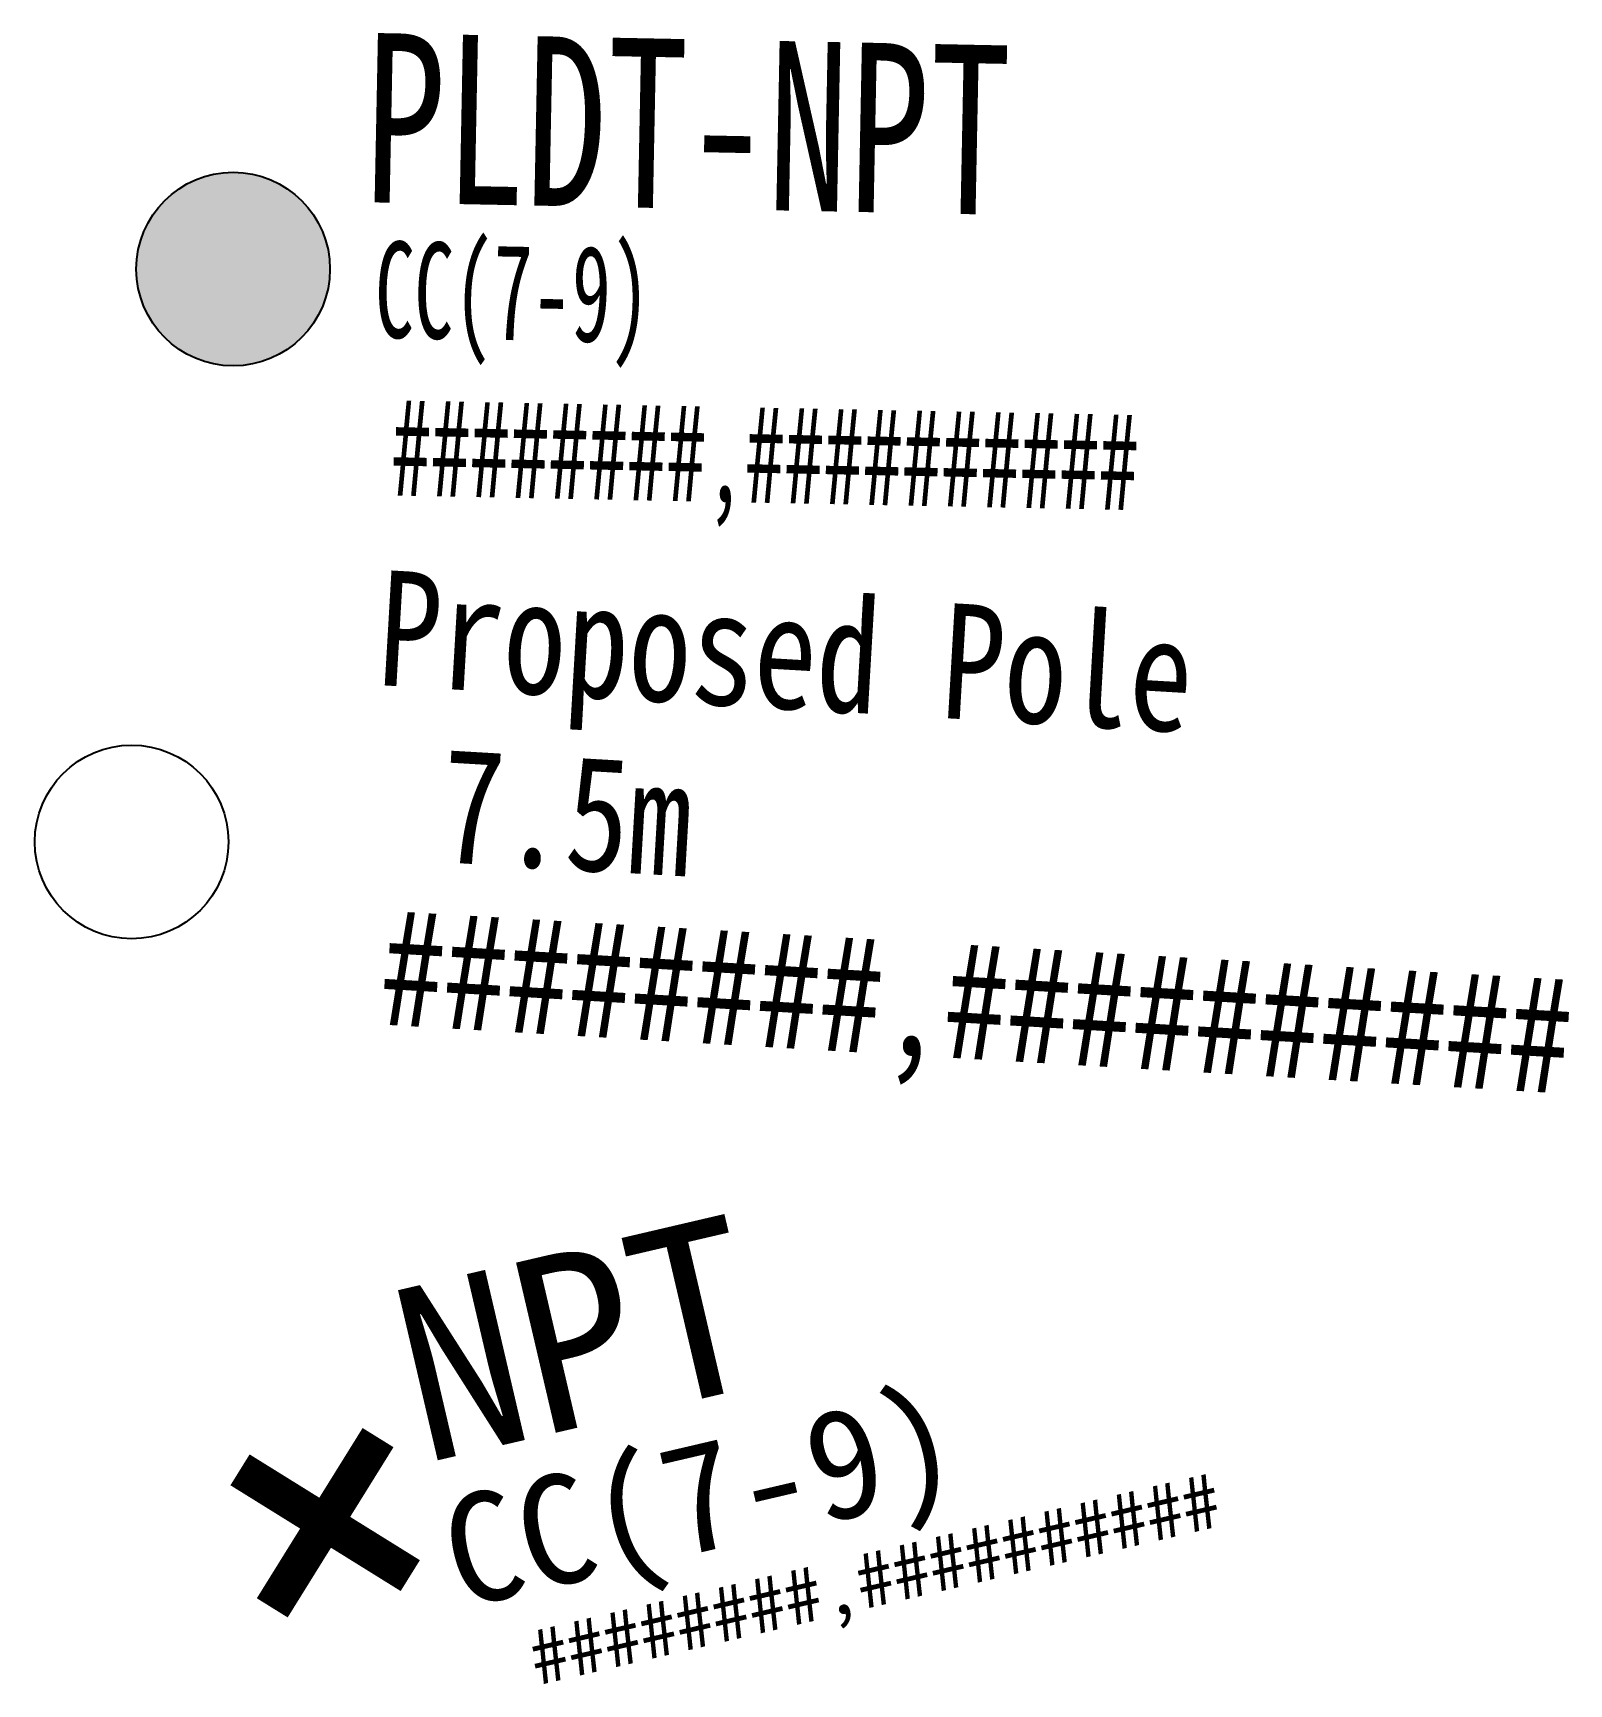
# Model space of a CAD drawing. Header units: millimetres. Extents: x 2163.4 to 2189.2, y 1729.8 to 1757.6.
import ezdxf
from ezdxf.enums import TextEntityAlignment as Align

# ---------------------------------------------------------------- set-up
doc = ezdxf.new("R2010")
doc.units = ezdxf.units.MM
for name, color, linetype in [('ELECTRIC POLE', 7, 'Continuous'), ('P-POLE', 1, 'Continuous'), ('POLE PLDT-SMART', 7, 'Continuous'), ('schematic co', 7, 'Continuous')]:
    doc.layers.add(name, color=color, linetype=linetype)
doc.styles.add('样式 1', font='SimSun.ttf')

# ---------------------------------------------------------------- blocks, each defined once
blk = doc.blocks.new('NEW_PLDT_SYSMBOL')
at = {"layer": 'POLE PLDT-SMART'}
h = blk.add_hatch(color=256, dxfattribs=at)
h.dxf.hatch_style = 1
h.paths.add_polyline_path([(1.482, 0.671, -1), (-1.482, -0.671, -1)])
blk.add_circle((0, 0), 1.627, dxfattribs=at)
at = {"layer": 'POLE PLDT-SMART', "style": '样式 1'}
for tag, p, height, width in [('PLDT', (-7.996, -2.7), 2.847, 0.7), ('CC', (-3.649, -3.08), 1.618, 0.6), ('COORDINATES', (-5.808, -5.61), 0.971, 0.6)]:
    blk.add_attdef(tag, p, '', height=height, rotation=24.3597, dxfattribs=dict(at, width=width))
blk = doc.blocks.new('NEW_PROPOSE POLE_SYSMBOL')
at = {"color": 1, "linetype": 'Continuous', "lineweight": 25}
blk.add_circle((0, 0), 1.627, dxfattribs=at)
at = {"layer": 'schematic co', "color": 1, "style": '样式 1', "width": 0.8}
for tag, p in [('PROPOSED-POLE', (2.119, -1.063)), ('SIZE', (1.99, -4.169)), ('COORDINATES', (1.812, -6.694))]:
    blk.add_attdef(tag, p, '', height=1.936, rotation=355.6025, dxfattribs=at)
blk = doc.blocks.new('NEW_ELECTRIC_SYSMBOL')
at = {"layer": 'ELECTRIC POLE', "const_width": 0.611}
for points in [[(-0.366, -1.644), (0.366, 1.644)], [(1.644, -0.366), (-1.644, 0.366)]]:
    blk.add_lwpolyline(points, dxfattribs=at)
at = {"layer": 'ELECTRIC POLE', "style": '样式 1'}
blk.add_attdef('EP', text='', height=2.936, rotation=302.4483, dxfattribs=at).set_placement((2.827, -0.608), align=Align.MIDDLE_LEFT)
for tag, height, p in [('CC', 1.835, (0.961, -1.672)), ('COORDINATES', 0.917, (-1.054, -3.107))]:
    blk.add_attdef(tag, text='', height=height, rotation=302.4483, dxfattribs=at).set_placement(p, align=Align.TOP_LEFT)

msp = doc.modelspace()

# ---------------------------------------------------------------- block references
at = {"layer": 'ELECTRIC POLE', "color": 6}
ref = msp.add_blockref('NEW_ELECTRIC_SYSMBOL', (2168.334, 1732.524), dxfattribs=dict(at, rotation=70.69467251312068))
ref.add_attrib('EP', 'NPT', dxfattribs={"height": 2.9358, "rotation": 13.143, "style": '样式 1'}).set_placement((2169.651, 1734.946), align=Align.MIDDLE_LEFT)
ref.add_attrib('COORDINATES', '########,##########', dxfattribs={"height": 0.91745, "rotation": 13.143, "style": '样式 1'}).set_placement((2171.692, 1730.682), align=Align.TOP_LEFT)
ref.add_attrib('CC', 'CC(7-9)', dxfattribs={"height": 1.8349, "rotation": 13.143, "style": '样式 1'}).set_placement((2170.17, 1732.864), align=Align.TOP_LEFT)
at = {"layer": 'P-POLE', "color": 6}
ref = msp.add_blockref('NEW_PROPOSE POLE_SYSMBOL', (2165.082, 1743.966), dxfattribs=dict(at, rotation=1.056116887381025))
ref.add_attrib('COORDINATES', '########,##########', (2169.233, 1740.899), dxfattribs={"layer": 'schematic co', "color": 1, "height": 1.93588, "rotation": 356.6586, "style": '样式 1', "width": 0.8})
ref.add_attrib('PROPOSED-POLE', 'Proposed Pole', (2169.184, 1746.604), dxfattribs={"layer": 'schematic co', "color": 1, "height": 1.93588, "rotation": 356.6586, "style": '样式 1', "width": 0.8})
ref.add_attrib('SIZE', '7.5m', (2170.231, 1743.628), dxfattribs={"layer": 'schematic co', "color": 1, "height": 1.9359, "rotation": 356.6586, "style": '样式 1', "width": 0.8})
at = {"layer": 'POLE PLDT-SMART', "color": 6}
ref = msp.add_blockref('NEW_PLDT_SYSMBOL', (2166.788, 1753.592), dxfattribs=dict(at, rotation=334.5075474178853))
ref.add_attrib('COORDINATES', '########,##########', (2169.436, 1749.789), dxfattribs={"height": 1.61807, "rotation": 358.8672, "style": '样式 1', "width": 0.6})
ref.add_attrib('PLDT', 'PLDT-NPT', (2168.97, 1754.717), dxfattribs={"height": 2.8469, "rotation": 358.8672, "style": '样式 1', "width": 0.7})
ref.add_attrib('CC', 'CC(7-9)', (2169.158, 1752.444), dxfattribs={"height": 1.6181, "rotation": 358.8672, "style": '样式 1', "width": 0.6})

doc.saveas('drawing.dxf')
